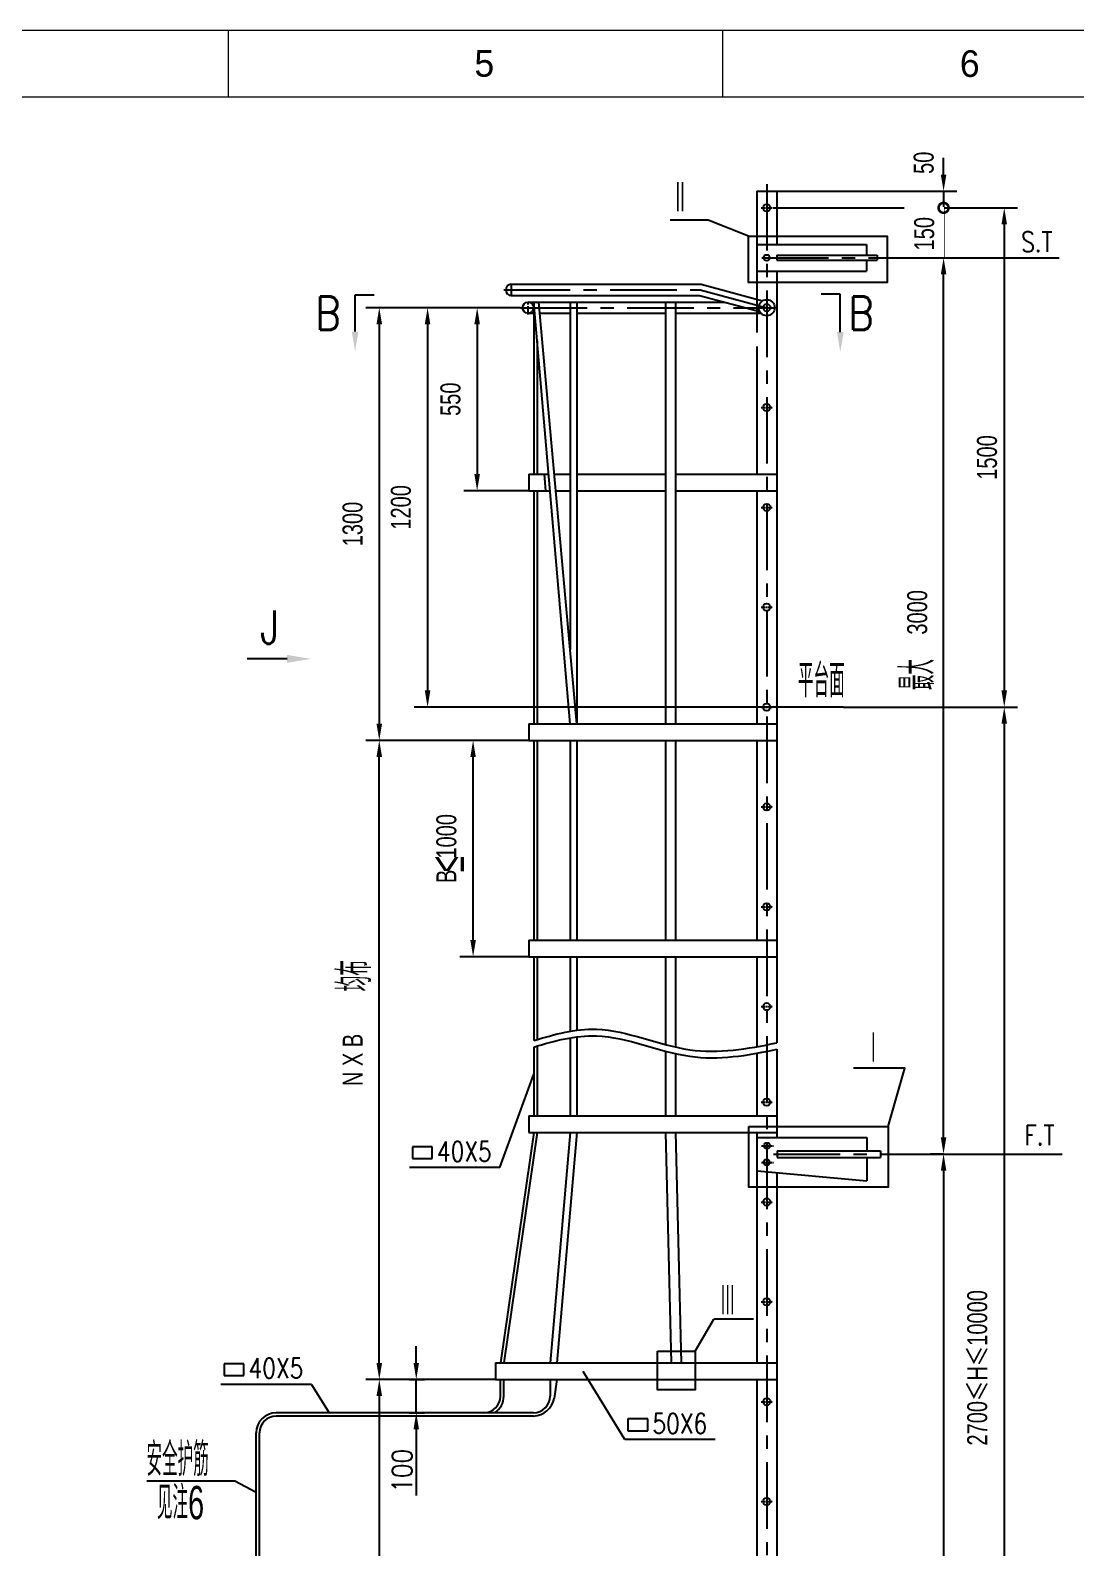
# Model space of a CAD drawing. Extents: x 148 to 221443, y -36682 to 6758.
# Drawn here: x 33504 to 36644, y -8287 to -3729 of the extents above; entities that cross this region are included whole.
import ezdxf
from ezdxf.enums import TextEntityAlignment as Align

# ---------------------------------------------------------------- set-up
doc = ezdxf.new("R2010")
doc.units = 0
doc.header["$LTSCALE"] = 10
doc.header["$MEASUREMENT"] = 0
doc.linetypes.add('CENTERX2', pattern=[4, 2.5, -0.5, 0.5, -0.5])
for name, color, linetype in [('2', 4, 'Continuous'), ('CENTER', 1, 'CENTERX2'), ('DIM', 4, 'Continuous'), ('RED', 7, 'Continuous'), ('WHITE', 7, 'Continuous')]:
    doc.layers.add(name, color=color, linetype=linetype)
doc.layers.add('2（细实线）', color=3, linetype='Continuous', lineweight=20)
doc.layers.add('图框层', color=7, linetype='Continuous', lineweight=15)
doc.styles.add('HZ', font='ROMS.SHX', dxfattribs={"width": 0.75, "bigfont": 'GBCBIG.SHX'})
doc.styles.get("Standard").update_dxf_attribs({"font": 'wison_e.shx', "width": 0.75, "bigfont": 'wison_c.shx'})
doc.styles.add('XW', font='ROMANS.shx', dxfattribs={"width": 0.85})
doc.dimstyles.new('DIM1', dxfattribs={"dimscale": 20, "dimtxt": 3, "dimasz": 2.5, "dimexe": 2, "dimexo": 0, "dimgap": 1, "dimtad": 0, "dimdec": 0, "dimzin": 0, "dimdsep": 46, "dimtxsty": 'Standard', "dimcen": 2, "dimclrd": 3, "dimclre": 3, "dimclrt": 3, "dimadec": 0, "dimazin": 0, "dimtfac": 0.666667, "dimtdec": 0, "dimtofl": 0, "dimtmove": 2, "dimatfit": 1, "dimfxl": 2, "dimtvp": 1.333333, "dimtolj": 1, "dimtzin": 0, "dimarcsym": 0})
doc.dimstyles.new('ISO-25', dxfattribs={"dimtxt": 2.5, "dimasz": 2.5, "dimexe": 1.25, "dimexo": 0.625, "dimtad": 1, "dimtxsty": 'Standard', "dimcen": 2.5, "dimadec": 0, "dimazin": 0, "dimtfac": 1, "dimtmove": 0, "dimatfit": 3, "dimfxl": 1, "dimarcsym": 0})

# ---------------------------------------------------------------- blocks, each defined once
blk = doc.blocks.new('*D73')
at = {"layer": 'Defpoints', "color": 0}
for p in [(35659.5, 10820.1), (35310.5, 8870.1), (36118.7, 8870.1)]:
    blk.add_point(p, dxfattribs=at)
at = {"layer": 'DIM', "color": 3, "lineweight": -2}
for p, q in [((35659.5, 10820.1), (35270.5, 10820.1)), ((35310.5, 10770.1), (35310.5, 8920.1)), ((36118.7, 8870.1), (35270.5, 8870.1))]:
    blk.add_line(p, q, dxfattribs=at)
at = {"layer": 'DIM', "color": 3}
for points in [[(35318.8, 10770.1), (35302.1, 10770.1), (35310.5, 10820.1)], [(35302.1, 8920.1), (35318.8, 8920.1), (35310.5, 8870.1)]]:
    blk.add_solid(points, dxfattribs=at)
at = {"layer": 'DIM', "color": 3, "insert": (35230.5, 9845.1), "char_height": 60, "attachment_point": 5, "rotation": 90}
blk.add_mtext('\\A1;h=2200', dxfattribs=at)
blk = doc.blocks.new('*D79')
at = {"color": 3, "lineweight": -2}
for p, q in [((37005.7, 14440.3), (37005.7, 14490.3)), ((36504.5, 14390.3), (37045.7, 14390.3)), ((36493.3, 14340.3), (37045.7, 14340.3)), ((37005.7, 14340.3), (37005.7, 14290.3))]:
    blk.add_line(p, q, dxfattribs=at)
at = {"color": 3}
blk.add_solid([(36997.4, 14440.3), (37014, 14440.3), (37005.7, 14390.3)], dxfattribs=at)
at = {"layer": 'Defpoints', "color": 0}
for p in [(36504.5, 14390.3), (36493.3, 14340.3), (37005.7, 14340.3)]:
    blk.add_point(p, dxfattribs=at)
at = {"color": 3, "insert": (36946.3, 14475.7), "char_height": 60, "attachment_point": 5, "rotation": 90}
blk.add_mtext('\\A1;50', dxfattribs=at)
blk = doc.blocks.new('_None')
blk = doc.blocks.new('*D80')
at = {"color": 3, "lineweight": -2}
for p, q in [((36513.3, 14340.3), (37228, 14340.3)), ((37188, 14290.3), (37188, 12890.3)), ((37094.6, 12840.3), (37228, 12840.3))]:
    blk.add_line(p, q, dxfattribs=at)
at = {"color": 3}
for points in [[(37196.3, 14290.3), (37179.7, 14290.3), (37188, 14340.3)], [(37179.7, 12890.3), (37196.3, 12890.3), (37188, 12840.3)]]:
    blk.add_solid(points, dxfattribs=at)
at = {"layer": 'Defpoints', "color": 0}
for p in [(36513.3, 14340.3), (37094.6, 12840.3), (37188, 12840.3)]:
    blk.add_point(p, dxfattribs=at)
at = {"color": 3, "insert": (37136.5, 13590.3), "char_height": 60, "attachment_point": 5, "rotation": 90}
blk.add_mtext('\\A1;1500', dxfattribs=at)
blk = doc.blocks.new('*D81')
at = {"color": 3, "lineweight": -2}
for p, q in [((37094.6, 12840.3), (37228, 12840.3)), ((37188, 12790.3), (37188, 8920.1)), ((37005.7, 8870.1), (37228, 8870.1))]:
    blk.add_line(p, q, dxfattribs=at)
at = {"color": 3}
for points in [[(37196.3, 12790.3), (37179.7, 12790.3), (37188, 12840.3)], [(37179.7, 8920.1), (37196.3, 8920.1), (37188, 8870.1)]]:
    blk.add_solid(points, dxfattribs=at)
at = {"layer": 'Defpoints', "color": 0}
for p in [(37094.6, 12840.3), (37005.7, 8870.1), (37188, 8870.1)]:
    blk.add_point(p, dxfattribs=at)
at = {"color": 3, "insert": (37107.7, 10855.2), "char_height": 60, "attachment_point": 5, "rotation": 90}
blk.add_mtext('\\A1;2700{\\fSimSun|b0|i0|c134|p0;≤}H{\\fSimSun|b0|i0|c134|p0;≤}10000', dxfattribs=at)
blk = doc.blocks.new('*D82')
at = {"layer": 'Defpoints', "color": 0}
for p in [(36827.7, 11497.5), (36817.1, 8870.1), (37005.7, 8870.1)]:
    blk.add_point(p, dxfattribs=at)
at = {"layer": 'DIM', "color": 3, "lineweight": -2}
for p, q in [((36827.7, 11497.5), (37045.7, 11497.5)), ((37005.7, 11447.5), (37005.7, 8920.1)), ((36817.1, 8870.1), (37045.7, 8870.1))]:
    blk.add_line(p, q, dxfattribs=at)
at = {"layer": 'DIM', "color": 3}
for points in [[(37014, 11447.5), (36997.4, 11447.5), (37005.7, 11497.5)], [(36997.4, 8920.1), (37014, 8920.1), (37005.7, 8870.1)]]:
    blk.add_solid(points, dxfattribs=at)
at = {"layer": 'DIM', "color": 3, "insert": (36925.7, 10183.8), "char_height": 60, "attachment_point": 5, "rotation": 90}
blk.add_mtext('\\A1;3000', dxfattribs=at)
blk = doc.blocks.new('_DotSmall')
at = {"layer": 'WHITE', "color": 0, "const_width": 0.5}
blk.add_lwpolyline([(-0.0625, 0, 1), (0.0625, 0, 1)], format="xyb", close=True, dxfattribs=at)
blk = doc.blocks.new('*D83')
at = {"layer": 'Defpoints', "color": 0}
for p in [(36817.1, 14190.3), (37005.7, 14190.3), (37005.7, 11497.5)]:
    blk.add_point(p, dxfattribs=at)
at = {"layer": 'WHITE', "color": 3, "linetype": 'Continuous', "lineweight": -2}
for p, q in [((36817.1, 14190.3), (37045.7, 14190.3)), ((37005.7, 11547.5), (37005.7, 14140.3)), ((37005.7, 11497.5), (36965.7, 11497.5))]:
    blk.add_line(p, q, dxfattribs=at)
at = {"layer": 'WHITE', "color": 3}
for points in [[(37014, 14140.3), (36997.4, 14140.3), (37005.7, 14190.3)], [(36997.4, 11547.5), (37014, 11547.5), (37005.7, 11497.5)]]:
    blk.add_solid(points, dxfattribs=at)
at = {"layer": 'WHITE', "color": 3, "insert": (36926.8, 13125), "char_height": 60, "attachment_point": 5, "rotation": 90}
blk.add_mtext('\\A1;3000', dxfattribs=at)
blk = doc.blocks.new('*D84')
at = {"layer": 'Defpoints', "color": 0}
for p in [(35735, 14040.3), (35604.5, 13490.3), (35759.5, 13490.3)]:
    blk.add_point(p, dxfattribs=at)
at = {"layer": 'WHITE', "color": 3, "linetype": 'Continuous', "lineweight": -2}
for p, q in [((35735, 14040.3), (35564.5, 14040.3)), ((35604.5, 13990.3), (35604.5, 13540.3)), ((35759.5, 13490.3), (35564.5, 13490.3))]:
    blk.add_line(p, q, dxfattribs=at)
at = {"layer": 'WHITE', "color": 3}
for points in [[(35612.8, 13990.3), (35596.1, 13990.3), (35604.5, 14040.3)], [(35596.1, 13540.3), (35612.8, 13540.3), (35604.5, 13490.3)]]:
    blk.add_solid(points, dxfattribs=at)
at = {"layer": 'WHITE', "color": 3, "insert": (35524.5, 13765.3), "char_height": 60, "attachment_point": 5, "rotation": 90}
blk.add_mtext('\\A1;550', dxfattribs=at)
blk = doc.blocks.new('*D85')
at = {"layer": 'Defpoints', "color": 0}
for p in [(35735, 14040.3), (35310.5, 12740.3), (35759.5, 12740.3)]:
    blk.add_point(p, dxfattribs=at)
at = {"layer": 'WHITE', "color": 3, "linetype": 'Continuous', "lineweight": -2}
for p, q in [((35735, 14040.3), (35270.5, 14040.3)), ((35310.5, 13990.3), (35310.5, 12790.3)), ((35759.5, 12740.3), (35270.5, 12740.3))]:
    blk.add_line(p, q, dxfattribs=at)
at = {"layer": 'WHITE', "color": 3}
for points in [[(35318.8, 13990.3), (35302.1, 13990.3), (35310.5, 14040.3)], [(35302.1, 12790.3), (35318.8, 12790.3), (35310.5, 12740.3)]]:
    blk.add_solid(points, dxfattribs=at)
at = {"layer": 'WHITE', "color": 3, "insert": (35230.5, 13390.3), "char_height": 60, "attachment_point": 5, "rotation": 90}
blk.add_mtext('\\A1;1300', dxfattribs=at)
blk = doc.blocks.new('*D86')
at = {"layer": 'Defpoints', "color": 0}
for p in [(35735, 14040.3), (35455.6, 12840.3), (36705.2, 12840.3)]:
    blk.add_point(p, dxfattribs=at)
at = {"layer": 'WHITE', "color": 3, "linetype": 'Continuous', "lineweight": -2}
for p, q in [((35735, 14040.3), (35415.6, 14040.3)), ((35455.6, 13990.3), (35455.6, 12890.3)), ((36705.2, 12840.3), (35415.6, 12840.3))]:
    blk.add_line(p, q, dxfattribs=at)
at = {"layer": 'WHITE', "color": 3}
for points in [[(35463.9, 13990.3), (35447.2, 13990.3), (35455.6, 14040.3)], [(35447.2, 12890.3), (35463.9, 12890.3), (35455.6, 12840.3)]]:
    blk.add_solid(points, dxfattribs=at)
at = {"layer": 'WHITE', "color": 3, "insert": (35375.6, 13440.3), "char_height": 60, "attachment_point": 5, "rotation": 90}
blk.add_mtext('\\A1;1200', dxfattribs=at)
blk = doc.blocks.new('*D87')
at = {"layer": 'Defpoints', "color": 0}
for p in [(34833.6, -5861.8), (35000.8, -5861.8), (35000.8, -6511.8)]:
    blk.add_point(p, dxfattribs=at)
at = {"layer": 'WHITE', "color": 3, "linetype": 'Continuous', "lineweight": -2}
for p, q in [((35000.8, -5861.8), (34793.6, -5861.8)), ((34833.6, -6461.8), (34833.6, -5911.8)), ((35000.8, -6511.8), (34793.6, -6511.8))]:
    blk.add_line(p, q, dxfattribs=at)
at = {"layer": 'WHITE', "color": 3}
for points in [[(34841.9, -5911.8), (34825.3, -5911.8), (34833.6, -5861.8)], [(34825.3, -6461.8), (34841.9, -6461.8), (34833.6, -6511.8)]]:
    blk.add_solid(points, dxfattribs=at)
at = {"layer": 'WHITE', "color": 3, "insert": (34753.6, -6186.8), "char_height": 60, "attachment_point": 5, "rotation": 90}
blk.add_mtext('\\A1;B  1000', dxfattribs=at)
blk = doc.blocks.new('*D88')
at = {"layer": 'Defpoints', "color": 0}
for p in [(35310.5, 12740.3), (35759.5, 12740.3), (35659.5, 10820.1)]:
    blk.add_point(p, dxfattribs=at)
at = {"layer": 'WHITE', "color": 3, "linetype": 'Continuous', "lineweight": -2}
for p, q in [((35759.5, 12740.3), (35270.5, 12740.3)), ((35310.5, 10870.1), (35310.5, 12690.3)), ((35659.5, 10820.1), (35270.5, 10820.1))]:
    blk.add_line(p, q, dxfattribs=at)
at = {"layer": 'WHITE', "color": 3}
for points in [[(35318.8, 12690.3), (35302.1, 12690.3), (35310.5, 12740.3)], [(35302.1, 10870.1), (35318.8, 10870.1), (35310.5, 10820.1)]]:
    blk.add_solid(points, dxfattribs=at)
at = {"layer": 'WHITE', "color": 3, "insert": (35230.5, 11780.2), "char_height": 60, "attachment_point": 5, "rotation": 90}
blk.add_mtext('\\A1;N X B', dxfattribs=at)
blk = doc.blocks.new('*D168')
at = {"layer": 'Defpoints', "color": 0}
for p in [(34628.6, -7782), (34662.9, -7782), (34628.6, -7882)]:
    blk.add_point(p, dxfattribs=at)
at = {"layer": 'DIM', "color": 0, "lineweight": -2}
for p, q in [((34662.9, -7732), (34662.9, -7682)), ((34641.1, -7782), (34687.9, -7782)), ((34662.9, -7882), (34662.9, -7782)), ((34641.1, -7882), (34687.9, -7882)), ((34662.9, -7932), (34662.9, -8130.4))]:
    blk.add_line(p, q, dxfattribs=at)
at = {"layer": 'DIM', "color": 0}
for points in [[(34654.6, -7732), (34671.2, -7732), (34662.9, -7782)], [(34671.2, -7932), (34654.6, -7932), (34662.9, -7882)]]:
    blk.add_solid(points, dxfattribs=at)
at = {"layer": 'DIM', "color": 0, "insert": (34620.4, -8056.2), "char_height": 60, "attachment_point": 5, "rotation": 90, "style": 'XW'}
blk.add_mtext('100', dxfattribs=at)
blk = doc.blocks.new('1.5a2')
at = {"layer": '图框层', "ltscale": 10}
for p, q in [((16100.88, 10136.58), (16991.88, 10136.58)), ((16397.88, 10136.58), (16397.88, 10126.58)), ((16472.13, 10136.58), (16472.13, 10126.58)), ((16125.88, 10126.58), (16981.88, 10126.58))]:
    blk.add_line(p, q, dxfattribs=at)
at = {"style": 'HZ'}
for s, p in [('5', (16436.33, 10131.58)), ('6', (16509.25, 10131.58))]:
    blk.add_text(s, height=4, dxfattribs=at).set_placement(p, align=Align.MIDDLE)

msp = doc.modelspace()

# ---------------------------------------------------------------- linework, layer by layer
at = {"color": 3}
for p, q in [((36246.9979, -4211.7953), (36246.9979, -4411.7953)), ((35754.5555, -4261.7953), (36286.9979, -4261.7953)), ((35539.7721, -4298.6015), (35425.2596, -4298.6015)), ((35660.8678, -4346.9693), (35539.7721, -4298.6015)), ((36286.9979, -4411.7953), (36594.1058, -4411.7953)), ((34479.1433, -4633.3543), (34479.1433, -4523.5087)), ((35936.7732, -4635.2266), (35936.7732, -4521.1261)), ((34274.8529, -5616.9996), (34154.8523, -5616.9996)), ((35946.4689, -5761.7953), (36335.8892, -5761.7953)), ((34913.9871, -7145.0738), (35015.7752, -6865.1297)), ((34651.262, -7082.8439), (34651.262, -7118.2489)), ((34710.9256, -7082.8439), (34651.262, -7082.8439)), ((34710.9256, -7118.2489), (34710.9256, -7082.8439)), ((36286.9979, -7104.6307), (36603.3067, -7104.6307)), ((34913.9871, -7145.0738), (34642.0582, -7145.0738)), ((34651.262, -7118.2489), (34710.9256, -7118.2489)), ((35500.994, -7696.9212), (35557.0207, -7600.9397)), ((35676.0993, -7600.9397), (35557.0207, -7600.9397)), ((34085.4233, -7734.4955), (34085.4233, -7769.9006)), ((34145.0869, -7734.4955), (34085.4233, -7734.4955)), ((34145.0869, -7769.9006), (34145.0869, -7734.4955)), ((34085.4233, -7769.9006), (34145.0869, -7769.9006)), ((35289.3259, -7962.69), (35164.714, -7758.388)), ((34348.1484, -7796.7254), (34076.2195, -7796.7254)), ((34348.1484, -7796.7254), (34401.4169, -7882.0078)), ((35358.1932, -7900.46), (35298.5296, -7900.46)), ((35298.5296, -7900.46), (35298.5296, -7935.8651)), ((35358.1932, -7935.8651), (35358.1932, -7900.46)), ((35561.2548, -7962.69), (35289.3259, -7962.69)), ((35298.5296, -7935.8651), (35358.1932, -7935.8651)), ((33853.9272, -8086.226), (34117.9651, -8086.226)), ((34117.9651, -8086.226), (34182.1129, -8120.6727))]:
    msp.add_line(p, q, dxfattribs=at)
at = {"color": 7}
for p, q in [((34479.1433, -4523.5087), (34536.2677, -4523.5087)), ((35936.7732, -4521.1261), (35879.6488, -4521.1261))]:
    msp.add_line(p, q, dxfattribs=at)
at = {"color": 3}
for points in [[(35660.8678, -4346.9693), (36077.6182, -4346.9693), (36077.6182, -4485.8155), (35660.8678, -4485.8155)], [(35661.5048, -7021.4925), (36080.679, -7021.4925), (36080.679, -7203.7312), (35661.5048, -7203.7312)], [(35388.0473, -7696.9212), (35500.994, -7696.9212), (35500.994, -7813.4519), (35388.0473, -7813.4519)]]:
    msp.add_lwpolyline(points, close=True, dxfattribs=at)
msp.add_lwpolyline([(36080.679, -7021.4925), (36130.7362, -6846.9937), (35976.6003, -6846.9937)], dxfattribs=at)
for points in [[(35015.7752, -6763.7423), (35078.6351, -6744.3681), (35235.4752, -6702.8608), (35475.3592, -6819.0093), (35658.2291, -6789.1105), (35745.7752, -6770.3456)], [(35015.7752, -6783.4092), (35078.6351, -6764.035), (35235.4752, -6722.5277), (35475.3592, -6838.6762), (35658.2291, -6808.7775), (35745.7752, -6790.0125)]]:
    msp.add_open_spline(points, degree=3, knots=[33.121208986, 33.121208986, 33.121208986, 33.121208986, 225.090956529, 512.442106778, 775.223841964, 775.223841964, 775.223841964, 775.223841964], dxfattribs=at)
for points in [[(34489.1433, -4633.3543), (34469.1433, -4633.3543), (34479.1433, -4693.3543)], [(35926.7732, -4635.2266), (35946.7732, -4635.2266), (35936.7732, -4695.2266)], [(34274.8529, -5604.9996), (34346.8529, -5616.9996), (34274.8529, -5628.9996)]]:
    msp.add_solid(points, dxfattribs=at)
at = {"layer": 'CENTER', "ltscale": 8}
for p, q in [((35715.7752, -4190.2485), (35715.7752, -9582.0078)), ((35701.1726, -4411.7953), (36058.4411, -4411.7953)), ((34925.4985, -4508.2953), (35516.1105, -4508.2953)), ((34976.3104, -4561.7953), (35742.0023, -4561.7953)), ((35736.3156, -7104.6307), (36068.9554, -7104.6307))]:
    msp.add_line(p, q, dxfattribs=at)
at = {"layer": 'CENTER', "ltscale": 0.5}
for p, q in [((35699.3659, -4261.7953), (35734.5555, -4261.7953)), ((35699.3659, -4561.7953), (35734.5555, -4561.7953)), ((35699.3659, -4861.7953), (35734.5555, -4861.7953)), ((35699.3659, -5161.7953), (35734.5555, -5161.7953)), ((35699.3659, -5461.7953), (35734.5555, -5461.7953)), ((35699.3659, -5761.7953), (35734.5555, -5761.7953)), ((35699.3659, -6061.7953), (35734.5555, -6061.7953)), ((35699.3659, -6361.7953), (35734.5555, -6361.7953)), ((35699.3659, -6661.7953), (35734.5555, -6661.7953)), ((35699.3659, -6948.739), (35734.5555, -6948.739)), ((35700.4516, -7079.6307), (35735.6411, -7079.6307)), ((35700.4516, -7129.6307), (35735.6411, -7129.6307)), ((35699.3659, -7248.739), (35734.5555, -7248.739)), ((35699.3659, -7548.739), (35734.5555, -7548.739)), ((35699.3659, -7848.739), (35734.5555, -7848.739)), ((35699.3659, -8148.739), (35734.5555, -8148.739))]:
    msp.add_line(p, q, dxfattribs=at)
at = {"layer": 'CENTER', "ltscale": 10}
msp.add_line((35516.1105, -4508.2953), (35715.7752, -4561.7953), dxfattribs=at)
at = {"layer": 'DIM', "color": 1, "linetype": 'CENTERX2'}
msp.add_line((34999.0252, -4582.2306), (34999.0252, -4542.1572), dxfattribs=at)
at = {"layer": 'RED'}
for p, q in [((35685.7752, -4211.7953), (35685.7752, -4636.4159)), ((35685.7752, -4211.7953), (35745.7752, -4211.7953)), ((35745.7752, -4211.7953), (35745.7752, -4371.7953)), ((35685.7752, -4371.7953), (36015.7752, -4371.7953)), ((36015.7752, -4371.7953), (36015.7752, -4404.2953)), ((35745.7752, -4404.2953), (36047.4044, -4404.2953)), ((35745.7752, -4404.2953), (35745.7752, -4419.2953)), ((35745.7752, -4419.2953), (36047.4044, -4419.2953)), ((36015.7752, -4419.2953), (36015.7752, -4451.7953)), ((36047.4044, -4404.2953), (36047.4044, -4419.2953)), ((35685.7752, -4451.7953), (36015.7752, -4451.7953)), ((35745.7752, -4451.7953), (35745.7752, -6770.3456)), ((34948.2133, -4491.5453), (35518.3157, -4491.5453)), ((35518.3157, -4491.5453), (35703.5078, -4541.1673)), ((34948.2133, -4525.0453), (35513.9053, -4525.0453)), ((34999.0252, -4545.0453), (35588.5463, -4545.0453)), ((35015.7752, -4545.0453), (35015.7752, -5061.7953)), ((35124.7752, -5811.7953), (35015.7752, -4545.0453)), ((35144.7752, -5811.7953), (35030.7752, -4545.0453)), ((35124.7752, -4545.0453), (35124.7752, -5111.7953)), ((35144.7752, -4545.0453), (35144.7752, -5111.7953)), ((35411.7752, -4545.0453), (35411.7752, -5211.7953)), ((35441.7752, -4545.0453), (35441.7752, -5211.7953)), ((35513.9053, -4525.0453), (35694.8374, -4573.5259)), ((34999.0252, -4578.5453), (35015.7752, -4578.5453)), ((35033.6181, -4578.5453), (35124.7752, -4578.5453)), ((35144.7752, -4578.5453), (35411.7752, -4578.5453)), ((35441.7752, -4578.5453), (35698.5869, -4578.5453)), ((35025.7752, -4661.2609), (35025.7752, -5061.7953)), ((35685.7752, -4678.5453), (35685.7752, -5061.7953)), ((35000.7752, -5061.7953), (35060.24, -5061.7953)), ((35000.7752, -5061.7953), (35000.7752, -5111.7953)), ((35046.7215, -5061.7953), (35050.7672, -5111.7953)), ((35077.2796, -5061.7953), (35124.7752, -5061.7953)), ((35144.7752, -5061.7953), (35411.7752, -5061.7953)), ((35441.7752, -5061.7953), (35745.7752, -5061.7953)), ((35000.7752, -5111.7953), (35064.5423, -5111.7953)), ((35015.7752, -5111.7953), (35015.7752, -5811.7953)), ((35025.7752, -5111.7953), (35025.7752, -5811.7953)), ((35081.7794, -5111.7953), (35124.7752, -5111.7953)), ((35124.7752, -5111.7953), (35124.7752, -5589.5584)), ((35144.7752, -5111.7953), (35411.7752, -5111.7953)), ((35144.7752, -5111.7953), (35144.7752, -5811.7953)), ((35441.7752, -5111.7953), (35745.7752, -5111.7953)), ((35685.7752, -5111.7953), (35685.7752, -5261.7953)), ((35411.7752, -5211.7953), (35411.7752, -5811.7953)), ((35441.7752, -5211.7953), (35441.7752, -5811.7953)), ((35685.7752, -5261.7953), (35685.7752, -5811.7953)), ((35000.7752, -5811.7953), (35745.7752, -5811.7953)), ((35000.7752, -5811.7953), (35000.7752, -5861.7953)), ((35000.7752, -5861.7953), (35745.7752, -5861.7953)), ((35015.7752, -5861.7953), (35015.7752, -6461.7953)), ((35025.7752, -5861.7953), (35025.7752, -6461.7953)), ((35124.7752, -5861.7953), (35124.7752, -6461.7953)), ((35144.7752, -5861.7953), (35144.7752, -6461.7953)), ((35411.7752, -5861.7953), (35411.7752, -6461.7953)), ((35441.7752, -5861.7953), (35441.7752, -6461.7953)), ((35685.7752, -5861.7953), (35685.7752, -6461.7953)), ((35000.7752, -6461.7953), (35745.7752, -6461.7953)), ((35000.7752, -6461.7953), (35000.7752, -6511.7953)), ((35000.7752, -6511.7953), (35745.7752, -6511.7953)), ((35015.7752, -6511.7953), (35015.7752, -6763.7423)), ((35025.7752, -6511.7953), (35025.7752, -6760.6856)), ((35124.7752, -6511.7953), (35124.7752, -6735.9656)), ((35144.7752, -6511.7953), (35144.7752, -6732.9276)), ((35411.7752, -6511.7953), (35411.7752, -6775.7867)), ((35441.7752, -6511.7953), (35441.7752, -6783.1929)), ((35685.7752, -6511.7953), (35685.7752, -6782.2496)), ((35015.7752, -6783.4092), (35015.7752, -6990.0687)), ((35025.7752, -6780.3525), (35025.7752, -6990.0687)), ((35124.7752, -6755.6325), (35124.7752, -6990.0687)), ((35144.7752, -6752.5946), (35144.7752, -6990.0687)), ((35745.7752, -6790.0125), (35745.7752, -7054.6307)), ((35411.7752, -6795.4537), (35411.7752, -6990.0687)), ((35441.7752, -6802.8598), (35441.7752, -6990.0687)), ((35685.7752, -6801.9166), (35685.7752, -6990.0687)), ((35000.7752, -6990.0687), (35745.7752, -6990.0687)), ((35000.7752, -6990.0687), (35000.7752, -7040.0687)), ((35015.7752, -7040.0687), (34915.7752, -7732.0078)), ((35025.7752, -7040.0687), (34925.7752, -7732.0078)), ((35000.7752, -7040.0687), (35745.7752, -7040.0687)), ((35124.7752, -7040.0687), (35065.0212, -7732.0078)), ((35144.7752, -7040.0687), (35085.0212, -7732.0078)), ((35411.7752, -7040.0687), (35428.8756, -7732.0078)), ((35441.7752, -7040.0687), (35458.4198, -7732.0078)), ((35685.7752, -7040.0687), (35685.7752, -7732.0078)), ((35686.8609, -7054.6307), (36016.8609, -7054.6307)), ((36016.8609, -7054.6307), (36016.8609, -7094.6014)), ((35746.8609, -7094.6307), (36057.9187, -7094.5935)), ((35746.8609, -7094.6307), (35746.8609, -7114.6307)), ((36057.9187, -7094.5935), (36057.9187, -7114.6307)), ((35686.8609, -7154.6307), (36016.8609, -7184.6307)), ((35746.8609, -7114.6307), (36057.9187, -7114.6307)), ((36016.8609, -7114.6307), (36016.8609, -7184.6307)), ((35745.7752, -7159.9865), (35745.7752, -8500.9444)), ((34900.7752, -7732.0078), (35745.7752, -7732.0078)), ((34900.7752, -7732.0078), (34900.7752, -7782.0078)), ((34900.7752, -7782.0078), (35745.7752, -7782.0078)), ((34915.7752, -7832.0078), (34915.7752, -7782.0078)), ((34925.7752, -7832.0078), (34925.7752, -7782.0078)), ((35065.0212, -7782.0078), (35065.0212, -7832.0078)), ((35085.0212, -7782.0078), (35077.4951, -7838.8049)), ((35685.7752, -7782.0078), (35685.7752, -8496.0971)), ((35015.0212, -7882.0078), (34242.1129, -7882.0078)), ((35015.0212, -7892.0078), (34242.1129, -7892.0078)), ((34182.1129, -8662.0078), (34182.1129, -7942.0078)), ((34192.1129, -8662.0078), (34192.1129, -7942.0078))]:
    msp.add_line(p, q, dxfattribs=at)
for centre, radius in [((35715.7752, -4261.7953), 11), ((35715.7752, -4411.7953), 9), ((34999.0252, -4561.7953), 16.75), ((35715.7752, -4561.7953), 24), ((35715.7752, -4561.7953), 11), ((35715.7752, -4861.7953), 11), ((35715.7752, -5161.7953), 11), ((35715.7752, -5461.7953), 11), ((35715.7752, -5761.7953), 11), ((35715.7752, -6061.7953), 11), ((35715.7752, -6361.7953), 11), ((35715.7752, -6661.7953), 11), ((35715.7752, -6948.739), 11), ((35716.8609, -7079.6307), 9), ((35715.7752, -7129.6307), 9), ((35715.7752, -7248.739), 11), ((35715.7752, -7548.739), 11), ((35715.7752, -7848.739), 11), ((35715.7752, -8148.739), 11)]:
    msp.add_circle(centre, radius, dxfattribs=at)
for centre, radius, start, end in [((34948.2133, -4508.2953), 16.75, 90, 270), ((34865.7752, -7832.0078), 50, 270, 0), ((34865.7752, -7832.0078), 60, 303.5573098, 0), ((35015.0212, -7832.0078), 50, 270, 0), ((35012.3746, -7825.6183), 66.4423, 272.2828998, 348.5526533), ((34242.1129, -7942.0078), 60, 90, 180), ((34242.1129, -7942.0078), 50, 90, 180)]:
    msp.add_arc(centre, radius, start, end, dxfattribs=at)
at = {"layer": 'WHITE', "color": 1, "linetype": 'Continuous'}
msp.add_line((34948.2133, -4491.5453), (34948.2133, -4525.0453), dxfattribs=at)

# ---------------------------------------------------------------- texts
at = {"color": 3}
for s, height, style, width, p in [('Ⅱ', 100, 'HZ', 0.65, (35432.3821, -4281.8163)), ('S.T', 60, 'XW', 0.8, (36479.8884, -4394.3526)), ('J', 100, 'XW', 0.85, (34193.6394, -5571.8122)), ('Ⅰ', 100, 'HZ', 0.65, (36012.7563, -6836.7355)), ('F.T', 60, 'XW', 0.8, (36489.9766, -7077.9952)), ('40X5', 60, 'XW', 0.8, (34724.9459, -7126.6531)), ('Ⅲ', 100, 'HZ', 0.65, (35575.0265, -7595.3216)), ('40X5', 60, 'XW', 0.8, (34159.1072, -7778.3047)), ('50X6', 60, 'XW', 0.8, (35372.2136, -7944.2692)), ('安全护筋', 100, 'HZ', 0.65, (33852.3141, -8071.9413)), ('见注6', 100, 'HZ', 0.65, (33883.7133, -8201.7807))]:
    msp.add_text(s, height=height, dxfattribs=dict(at, style=style, width=width)).set_placement(p)
at = {"color": 3, "style": 'XW', "width": 0.85}
for p in [(34435.6857, -4578.4946), (36037.5369, -4578.4946)]:
    msp.add_text('B', height=100, dxfattribs=at).set_placement(p, align=Align.MIDDLE_RIGHT)
at = {"layer": '2', "color": 3, "linetype": 'Continuous', "style": 'HZ', "width": 0.65}
msp.add_text('平台面', height=100, dxfattribs=at).set_placement((35809.6715, -5732.1583))
for s, p in [('最大', (36218.3613, -5710.8894)), ('≤', (34806.4781, -6257.4646)), ('均布', (34526.8565, -6615.8002))]:
    msp.add_text(s, height=100, rotation=90, dxfattribs=at).set_placement(p)

# ---------------------------------------------------------------- dimensions: what is measured, and where the dimension line sits
at = {"color": 3}
dim = msp.add_linear_dim(base=(36246.9979, -4261.7953), p1=(35745.7752, -4211.7953), p2=(35734.5555, -4261.7953), angle=90, dimstyle='DIM1', override={"dimblk2": 'NONE', "dimsah": 1}, dxfattribs=at)
dim.commit()
dim.dimension.update_dxf_attribs({"geometry": '*D79', "text_midpoint": (36187.582, -4126.4162), "dimtype": 160, "insert": (-758.6997, -18602.1396)})
dim = msp.add_linear_dim(base=(36429.307, -5761.7953), p1=(35754.5555, -4261.7953), p2=(36335.8892, -5761.7953), angle=90, dimstyle='DIM1', dxfattribs=at)
dim.commit()
dim.dimension.update_dxf_attribs({"geometry": '*D80', "text_midpoint": (36377.7956, -5011.7953), "dimtype": 160, "insert": (-758.6997, -18602.1396)})
dim = msp.add_linear_dim(base=(36429.307, -9732.0078), p1=(36335.8892, -5761.7953), p2=(36246.9979, -9732.0078), angle=90, text='2700{\\fSimSun|b0|i0|c134|p0;≤}H{\\fSimSun|b0|i0|c134|p0;≤}10000', dimstyle='DIM1', dxfattribs=at)
dim.commit()
dim.dimension.update_dxf_attribs({"geometry": '*D81', "text_midpoint": (36348.9788, -7746.9015), "dimtype": 160, "insert": (-758.6997, -18602.1396)})
at = {"layer": 'DIM'}
for base, p1, p2, text, picture, middle in [((36246.9979, -9732.0078), (36068.9554, -7104.6307), (36058.4411, -9732.0078), '3000', '*D82', (36166.9979, -8418.3192)), ((34551.7754, -9732.0078), (34900.7752, -7782.0078), (35359.9689, -9732.0078), 'h=2200', '*D73', (34471.7754, -8757.0078))]:
    dim = msp.add_linear_dim(base=base, p1=p1, p2=p2, angle=90, text=text, dimstyle='DIM1', dxfattribs=at)
    dim.commit()
    dim.dimension.update_dxf_attribs({"geometry": picture, "text_midpoint": middle, "insert": (-758.6997, -18602.1396)})
at = {"layer": 'DIM', "color": 3}
dim = msp.add_linear_dim(base=(34662.8897, -7782.0078), p1=(34628.5671, -7882.0078), p2=(34628.5671, -7782.0078), angle=90, dimstyle='ISO-25', override={"dimscale": 20, "dimtxt": 3, "dimtxsty": 'XW'}, dxfattribs=at)
dim.commit()
dim.dimension.update_dxf_attribs({"geometry": '*D168', "text_midpoint": (34662.8897, -8056.2178), "dimtype": 160})
at = {"layer": 'WHITE', "color": 1, "linetype": 'Continuous'}
for base, p2, picture, middle in [((34551.7754, -5861.7953), (35000.7752, -5861.7953), '*D85', (34471.7754, -5211.7953)), ((34845.771, -5111.7953), (35000.7752, -5111.7953), '*D84', (34765.771, -4836.7953))]:
    dim = msp.add_linear_dim(base=base, p1=(34976.3104, -4561.7953), p2=p2, angle=90, dimstyle='DIM1', dxfattribs=at)
    dim.commit()
    dim.dimension.update_dxf_attribs({"geometry": picture, "text_midpoint": middle, "insert": (-758.6997, -18602.1396)})
at = {"layer": 'WHITE', "color": 7, "linetype": 'Continuous'}
dim = msp.add_linear_dim(base=(34696.8611, -5761.7953), p1=(34976.3104, -4561.7953), p2=(35946.4689, -5761.7953), angle=90, dimstyle='DIM1', dxfattribs=at)
dim.commit()
dim.dimension.update_dxf_attribs({"geometry": '*D86', "text_midpoint": (34616.8611, -5161.7953), "insert": (-758.6997, -18602.1396)})
dim = msp.add_linear_dim(base=(34551.7754, -5861.7953), p1=(34900.7752, -7782.0078), p2=(35000.7752, -5861.7953), angle=90, text='N X B', dimstyle='DIM1', dxfattribs=at)
dim.commit()
dim.dimension.update_dxf_attribs({"geometry": '*D88', "text_midpoint": (34471.7754, -6821.9015), "insert": (-758.6997, -18602.1396)})
dim = msp.add_linear_dim(base=(34833.6079, -5861.7953), p1=(35000.7752, -6511.7953), p2=(35000.7752, -5861.7953), angle=90, text='B  1000', dimstyle='DIM1', dxfattribs=at)
dim.commit()
dim.dimension.update_dxf_attribs({"geometry": '*D87', "text_midpoint": (34753.6079, -6186.7953)})

# ---------------------------------------------------------------- next in the draw order: texts
at = {"layer": 'DIM', "color": 3, "insert": (36189.1055, -4339.595), "char_height": 60, "attachment_point": 5, "rotation": 90, "bg_fill": 2}
msp.add_mtext('\\A1;150', dxfattribs=at)

# ---------------------------------------------------------------- next in the draw order: block references
at = {"color": 3, "xscale": 60, "yscale": 60, "zscale": 60, "rotation": 90}
msp.add_blockref('_DotSmall', (36246.9979, -4261.7953), dxfattribs=at)
at = {"layer": '2（细实线）', "xscale": 20, "yscale": 20, "zscale": 20}
msp.add_blockref('1.5a2', (-293859.3155, -206460.0853), dxfattribs=at)

# ---------------------------------------------------------------- next in the draw order: dimensions: what is measured, and where the dimension line sits
at = {"layer": 'WHITE', "color": 1, "linetype": 'Continuous'}
dim = msp.add_linear_dim(base=(36246.9979, -4411.7953), p1=(36246.9979, -7104.6307), p2=(36058.4411, -4411.7953), angle=90, text='3000', dimstyle='DIM1', dxfattribs=at)
dim.commit()
dim.dimension.update_dxf_attribs({"geometry": '*D83', "text_midpoint": (36168.1234, -5477.1121), "dimtype": 160, "insert": (-758.6997, -18602.1396)})

doc.saveas('drawing.dxf')
